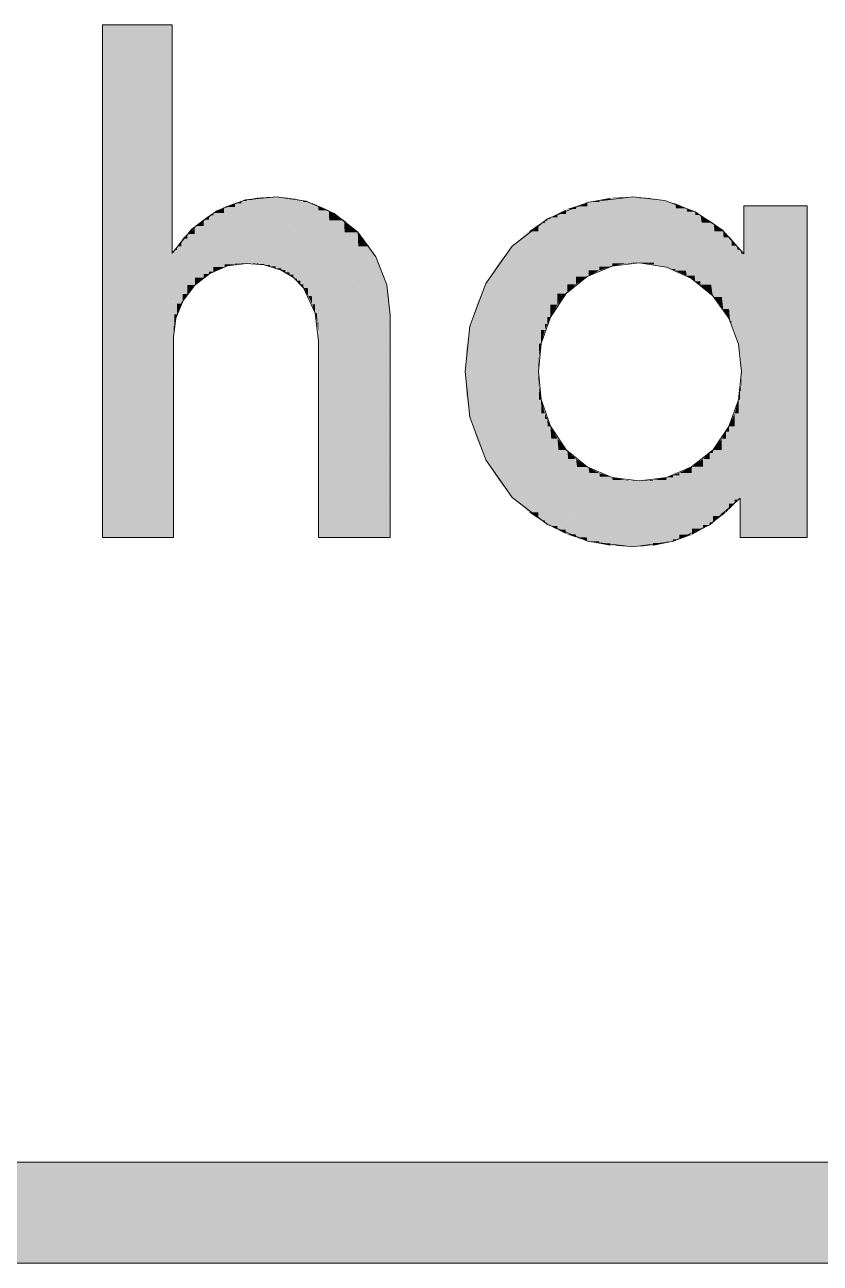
# Model space of a CAD drawing. Extents: x -1 to 1342, y -35 to 723.
# Drawn here: x 1220.857 to 1224.005, y 266.8 to 271.698 of the extents above; entities that cross this region are included whole.
import ezdxf

# ---------------------------------------------------------------- set-up
doc = ezdxf.new("R2010")
doc.units = 0
doc.layers.get('0').update_dxf_attribs({"lineweight": 18})
doc.layers.add('P11_Plankopf_Ausführung_AF_4_800 Plankopf', color=7, linetype='Continuous', lineweight=25)

# ---------------------------------------------------------------- blocks, each defined once
blk = doc.blocks.new('Referenz-A0SKLQSHLL', base_point=(1054.4775, 131.3883))
at = {"layer": 'P11_Plankopf_Ausführung_AF_4_800 Plankopf', "color": 0, "linetype": 'Continuous', "lineweight": 13, "ltscale": 16.9}
for p, q in [((1221.4408, 271.6976), (1221.1646, 271.6976)), ((1221.1646, 271.6976), (1221.1646, 269.6696)), ((1221.4408, 270.7948), (1221.4408, 271.6976)), ((1221.7311, 271.0052), (1221.6168, 270.9616)), ((1221.8527, 271.0176), (1221.7311, 271.0052)), ((1221.9712, 270.9996), (1221.8527, 271.0176)), ((1222.081, 270.9516), (1221.9712, 270.9996)), ((1223.0879, 270.9965), (1222.925, 270.93)), ((1223.2627, 271.0173), (1223.0879, 270.9965)), ((1223.3899, 271.0023), (1223.2627, 271.0173)), ((1223.51, 270.9579), (1223.3899, 271.0023)), ((1221.6168, 270.9616), (1221.5178, 270.8898)), ((1222.1746, 270.8768), (1222.081, 270.9516)), ((1223.6163, 270.8865), (1223.51, 270.9579)), ((1223.9532, 270.9812), (1223.7028, 270.9812)), ((1223.7028, 270.9812), (1223.7028, 270.7921)), ((1223.9532, 269.6693), (1223.9532, 270.9812)), ((1221.5178, 270.8898), (1221.4408, 270.7948)), ((1222.925, 270.93), (1222.7856, 270.8225)), ((1223.7028, 270.7921), (1223.6163, 270.8865)), ((1222.2457, 270.7803), (1222.1746, 270.8768)), ((1222.7856, 270.8225), (1222.682, 270.6748)), ((1221.6598, 270.7437), (1221.5899, 270.7144)), ((1221.7348, 270.7539), (1221.6598, 270.7437)), ((1221.8049, 270.748), (1221.7348, 270.7539)), ((1221.8721, 270.7272), (1221.8049, 270.748)), ((1222.2894, 270.6687), (1222.2457, 270.7803)), ((1223.1816, 270.7433), (1223.0826, 270.7017)), ((1223.2882, 270.7563), (1223.1816, 270.7433)), ((1223.3958, 270.7388), (1223.2882, 270.7563)), ((1223.4951, 270.6941), (1223.3958, 270.7388)), ((1221.5899, 270.7144), (1221.53, 270.668)), ((1221.9201, 270.6976), (1221.8721, 270.7272)), ((1221.9594, 270.6571), (1221.9201, 270.6976)), ((1223.0826, 270.7017), (1222.9987, 270.6345)), ((1223.5794, 270.6251), (1223.4951, 270.6941)), ((1221.53, 270.668), (1221.4842, 270.6076)), ((1222.0063, 270.5569), (1221.9594, 270.6571)), ((1222.3027, 270.5495), (1222.2894, 270.6687)), ((1222.682, 270.6748), (1222.6188, 270.5058)), ((1221.4842, 270.6076), (1221.4555, 270.5375)), ((1222.9987, 270.6345), (1222.9371, 270.5419)), ((1223.6431, 270.5367), (1223.5794, 270.6251)), ((1222.0189, 270.447), (1222.0063, 270.5569)), ((1222.3027, 269.6696), (1222.3027, 270.5495)), ((1222.9371, 270.5419), (1222.8998, 270.4371)), ((1221.4555, 270.5375), (1221.446, 270.4623)), ((1222.6188, 270.5058), (1222.6001, 270.3264)), ((1223.6817, 270.4348), (1223.6431, 270.5367)), ((1221.446, 269.6696), (1221.446, 270.4623)), ((1222.0189, 270.447), (1222.0189, 269.6696)), ((1222.8998, 270.4371), (1222.8893, 270.3264)), ((1223.6926, 270.3264), (1223.6817, 270.4348)), ((1222.6001, 270.3264), (1222.6187, 270.1464)), ((1222.8893, 270.3264), (1222.8998, 270.2151)), ((1223.6816, 270.2148), (1223.6926, 270.3264)), ((1222.8998, 270.2151), (1222.937, 270.1097)), ((1223.6435, 270.1094), (1223.6816, 270.2148)), ((1222.6187, 270.1464), (1222.6819, 269.9768)), ((1222.937, 270.1097), (1222.9987, 270.0165)), ((1223.5806, 270.0165), (1223.6435, 270.1094)), ((1222.9987, 270.0165), (1223.0825, 269.9492)), ((1223.4957, 269.9493), (1223.5806, 270.0165)), ((1222.6819, 269.9768), (1222.7856, 269.8285)), ((1223.0825, 269.9492), (1223.1815, 269.9075)), ((1223.1815, 269.9075), (1223.2882, 269.8945)), ((1223.2882, 269.8945), (1223.3958, 269.9075)), ((1223.3958, 269.9075), (1223.4957, 269.9493)), ((1222.7856, 269.8285), (1222.9249, 269.7209)), ((1223.5672, 269.7194), (1223.6871, 269.8253)), ((1223.6871, 269.8253), (1223.6871, 269.6693)), ((1222.9249, 269.7209), (1223.0879, 269.6543)), ((1223.4214, 269.6535), (1223.5672, 269.7194)), ((1221.1646, 269.6696), (1221.446, 269.6696)), ((1222.0189, 269.6696), (1222.3027, 269.6696)), ((1223.6871, 269.6693), (1223.9532, 269.6693)), ((1223.0879, 269.6543), (1223.2627, 269.6335)), ((1223.2627, 269.6335), (1223.4214, 269.6535)), ((1252.8266, 267.2), (1054.8266, 267.2)), ((1054.8266, 266.8), (1252.8266, 266.8))]:
    blk.add_line(p, q, dxfattribs=at)
at = {"layer": 'P11_Plankopf_Ausführung_AF_4_800 Plankopf', "color": 0, "linetype": 'Continuous', "lineweight": 0, "ltscale": 0.0169}
for points in [[(1221.1646, 269.6696), (1221.4408, 269.6696), (1221.1646, 271.6976)], [(1221.4408, 270.7948), (1221.4408, 271.6976), (1221.1646, 271.6976)], [(1221.4408, 270.7948), (1221.2876, 270.7948), (1221.1646, 271.6976)], [(1221.6894, 270.9771), (1221.6482, 270.9771), (1221.6894, 270.992)], [(1221.7141, 270.992), (1221.6894, 270.992), (1221.7141, 271.0008)], [(1221.7141, 270.7522), (1221.6894, 270.7522), (1221.6894, 270.992)], [(1221.7141, 270.7522), (1221.7141, 270.992), (1221.6894, 270.992)], [(1221.7348, 271.0008), (1221.7141, 271.0008), (1221.7348, 271.0049)], [(1221.7348, 270.7539), (1221.7141, 270.7539), (1221.7141, 271.0008)], [(1221.7348, 270.7539), (1221.7348, 271.0008), (1221.7141, 271.0008)], [(1221.7583, 271.0049), (1221.7348, 271.0049), (1221.7583, 271.0096)], [(1221.7583, 270.7539), (1221.7348, 270.7539), (1221.7348, 271.0049)], [(1221.7583, 270.7536), (1221.7583, 271.0049), (1221.7348, 271.0049)], [(1221.7817, 271.0096), (1221.7583, 271.0096), (1221.7817, 271.0142)], [(1221.7815, 270.7536), (1221.7583, 270.7536), (1221.7583, 271.0096)], [(1221.7817, 270.7517), (1221.7817, 271.0096), (1221.7583, 271.0096)], [(1221.7828, 271.0142), (1221.7817, 271.0142), (1221.7828, 271.0144)], [(1221.7828, 270.7517), (1221.7817, 270.7517), (1221.7817, 271.0142)], [(1221.7828, 270.7515), (1221.7828, 271.0142), (1221.7817, 271.0142)], [(1221.8049, 271.0144), (1221.7828, 271.0144), (1221.8049, 271.0154)], [(1221.8046, 270.7515), (1221.7828, 270.7515), (1221.7828, 271.0144)], [(1221.8049, 270.748), (1221.8049, 271.0144), (1221.7828, 271.0144)], [(1221.8278, 271.0154), (1221.8049, 271.0154), (1221.8278, 271.0165)], [(1221.8273, 270.748), (1221.8049, 270.748), (1221.8049, 271.0154)], [(1221.8278, 270.7427), (1221.8278, 271.0154), (1221.8049, 271.0154)], [(1221.8502, 271.0165), (1221.8278, 271.0165), (1221.8502, 271.0175)], [(1221.8496, 270.7427), (1221.8278, 270.7427), (1221.8278, 271.0165)], [(1221.8502, 270.7357), (1221.8502, 271.0165), (1221.8278, 271.0165)], [(1221.8527, 271.0175), (1221.8502, 271.0175), (1221.8527, 271.0176)], [(1221.8527, 270.7357), (1221.8502, 270.7357), (1221.8502, 271.0175)], [(1221.8527, 270.7348), (1221.8527, 271.0175), (1221.8502, 271.0175)], [(1221.8716, 270.7348), (1221.8527, 270.7348), (1221.8527, 271.0176)], [(1221.8721, 271.0157), (1221.8528, 271.0157), (1221.8527, 271.0176)], [(1221.8721, 270.7272), (1221.8721, 271.0157), (1221.8528, 271.0157)], [(1221.8884, 270.7272), (1221.8721, 270.7272), (1221.8721, 271.0157)], [(1221.8889, 271.014), (1221.8722, 271.014), (1221.8721, 271.0157)], [(1221.8889, 270.7187), (1221.8889, 271.014), (1221.8722, 271.014)], [(1221.9044, 270.7187), (1221.8889, 270.7187), (1221.8889, 271.014)], [(1221.9049, 271.0125), (1221.889, 271.0125), (1221.8889, 271.014)], [(1221.9049, 270.7088), (1221.9049, 271.0125), (1221.889, 271.0125)], [(1221.9196, 270.7088), (1221.9049, 270.7088), (1221.9049, 271.0125)], [(1221.9201, 271.011), (1221.905, 271.011), (1221.9049, 271.0125)], [(1221.9201, 270.6976), (1221.9201, 271.011), (1221.905, 271.011)], [(1221.9243, 270.6976), (1221.9201, 270.6976), (1221.9201, 271.011)], [(1221.9244, 271.0105), (1221.9201, 271.0105), (1221.9201, 271.011)], [(1221.9244, 270.6938), (1221.9244, 271.0105), (1221.9201, 271.0105)], [(1221.934, 270.6938), (1221.9244, 270.6938), (1221.9244, 271.0105)], [(1221.9343, 271.008), (1221.9245, 271.008), (1221.9244, 271.0105)], [(1221.9343, 270.6852), (1221.9343, 271.008), (1221.9245, 271.008)], [(1221.9469, 270.6852), (1221.9343, 270.6852), (1221.9343, 271.008)], [(1221.9474, 271.0045), (1221.9344, 271.0045), (1221.9343, 271.008)], [(1221.9474, 270.6716), (1221.9474, 271.0045), (1221.9344, 271.0045)], [(1221.9589, 270.6716), (1221.9474, 270.6716), (1221.9474, 271.0045)], [(1221.9594, 271.0014), (1221.9475, 271.0014), (1221.9474, 271.0045)], [(1221.9594, 270.6571), (1221.9594, 271.0014), (1221.9475, 271.0014)], [(1221.977, 270.6571), (1221.9594, 270.6571), (1221.9594, 271.0014)], [(1221.9786, 270.9964), (1221.9597, 270.9964), (1221.9594, 271.0014)], [(1221.9786, 270.6254), (1221.9786, 270.9964), (1221.9597, 270.9964)], [(1221.9928, 270.6254), (1221.9786, 270.6254), (1221.9786, 270.9964)], [(1221.9941, 270.9924), (1221.9787, 270.9924), (1221.9786, 270.9964)], [(1221.9941, 270.5922), (1221.9941, 270.9924), (1221.9787, 270.9924)], [(1221.9943, 270.5922), (1221.9941, 270.5922), (1221.9941, 270.9924)], [(1221.9943, 270.9923), (1221.9941, 270.9923), (1221.9941, 270.9924)], [(1221.9943, 270.5919), (1221.9943, 270.9923), (1221.9941, 270.9923)], [(1222.0053, 270.5919), (1221.9943, 270.5919), (1221.9943, 270.9923)], [(1222.0063, 270.987), (1221.9944, 270.987), (1221.9943, 270.9923)], [(1222.0063, 270.5569), (1222.0063, 270.987), (1221.9944, 270.987)], [(1222.0138, 270.5569), (1222.0063, 270.5569), (1222.0063, 270.987)], [(1222.0144, 270.9835), (1222.0063, 270.9835), (1222.0063, 270.987)], [(1222.0144, 270.5208), (1222.0144, 270.9835), (1222.0063, 270.9835)], [(1222.0184, 270.5208), (1222.0144, 270.5208), (1222.0144, 270.9835)], [(1222.0187, 270.9816), (1222.0144, 270.9816), (1222.0144, 270.9835)], [(1223.0826, 270.98), (1223.0383, 270.98), (1223.0826, 270.9947)], [(1223.0879, 270.9947), (1223.0826, 270.9947), (1223.0879, 270.9965)], [(1223.0879, 270.7044), (1223.0826, 270.7044), (1223.0826, 270.9947)], [(1223.0879, 270.7044), (1223.0879, 270.9947), (1223.0826, 270.9947)], [(1223.1306, 270.9965), (1223.0879, 270.9965), (1223.1306, 271.0045)], [(1223.1306, 270.7259), (1223.0879, 270.7259), (1223.0879, 270.9965)], [(1223.1306, 270.7259), (1223.1306, 270.9965), (1223.0879, 270.9965)], [(1223.1746, 271.0045), (1223.1306, 271.0045), (1223.1746, 271.0128)], [(1223.1746, 270.741), (1223.1306, 270.741), (1223.1306, 271.0045)], [(1223.1746, 270.741), (1223.1746, 271.0045), (1223.1306, 271.0045)], [(1223.1816, 271.0128), (1223.1746, 271.0128), (1223.1816, 271.0131)], [(1223.1816, 270.7433), (1223.1746, 270.7433), (1223.1746, 271.0128)], [(1223.1816, 270.7433), (1223.1816, 271.0128), (1223.1746, 271.0128)], [(1223.2345, 271.0131), (1223.1816, 271.0131), (1223.2345, 271.0158)], [(1223.2345, 270.7535), (1223.1816, 270.7535), (1223.1816, 271.0131)], [(1223.2345, 270.7535), (1223.2345, 271.0131), (1223.1816, 271.0131)], [(1223.2627, 271.0158), (1223.2345, 271.0158), (1223.2627, 271.0173)], [(1223.2627, 270.755), (1223.2345, 270.755), (1223.2345, 271.0158)], [(1223.2627, 270.755), (1223.2627, 271.0158), (1223.2345, 271.0158)], [(1223.2882, 270.7563), (1223.2627, 270.7563), (1223.2627, 271.0173)], [(1223.2882, 271.0153), (1223.2629, 271.0153), (1223.2627, 271.0173)], [(1223.2882, 270.7563), (1223.2882, 271.0153), (1223.2629, 271.0153)], [(1223.3464, 270.7563), (1223.2882, 270.7563), (1223.2882, 271.0153)], [(1223.3479, 271.0106), (1223.2893, 271.0106), (1223.2882, 271.0153)], [(1223.3479, 270.7498), (1223.3479, 271.0106), (1223.2893, 271.0106)], [(1223.3533, 270.7498), (1223.3479, 270.7498), (1223.3479, 271.0106)], [(1223.3533, 271.0093), (1223.3479, 271.0093), (1223.3479, 271.0106)], [(1223.3533, 270.7492), (1223.3533, 271.0093), (1223.3479, 271.0093)], [(1223.4126, 270.7492), (1223.3533, 270.7492), (1223.3533, 271.0093)], [(1223.4165, 270.9941), (1223.3568, 270.9941), (1223.3533, 271.0093)], [(1223.4165, 270.732), (1223.4165, 270.9941), (1223.3568, 270.9941)], [(1223.4307, 270.732), (1223.4165, 270.732), (1223.4165, 270.9941)], [(1223.431, 270.9907), (1223.4167, 270.9907), (1223.4165, 270.9941)], [(1223.431, 270.7254), (1223.431, 270.9907), (1223.4167, 270.9907)], [(1223.473, 270.7254), (1223.431, 270.7254), (1223.431, 270.9907)], [(1223.4762, 270.9719), (1223.434, 270.9719), (1223.431, 270.9907)], [(1221.5866, 270.9271), (1221.5645, 270.9271), (1221.5866, 270.9438)], [(1221.6032, 270.9438), (1221.5866, 270.9438), (1221.6032, 270.9528)], [(1221.6032, 270.7217), (1221.5866, 270.7217), (1221.5866, 270.9438)], [(1221.6032, 270.7217), (1221.6032, 270.9438), (1221.5866, 270.9438)], [(1221.6452, 270.9528), (1221.6032, 270.9528), (1221.6452, 270.9755)], [(1221.6452, 270.7393), (1221.6032, 270.7393), (1221.6032, 270.9528)], [(1221.6452, 270.7393), (1221.6452, 270.9528), (1221.6032, 270.9528)], [(1221.6482, 270.9755), (1221.6452, 270.9755), (1221.6482, 270.9771)], [(1221.6482, 270.7401), (1221.6452, 270.7401), (1221.6452, 270.9755)], [(1221.6482, 270.7401), (1221.6482, 270.9755), (1221.6452, 270.9755)], [(1221.6894, 270.7502), (1221.6482, 270.7502), (1221.6482, 270.9771)], [(1221.6894, 270.7502), (1221.6894, 270.9771), (1221.6482, 270.9771)], [(1222.0187, 270.484), (1222.0187, 270.9816), (1222.0144, 270.9816)], [(1222.0189, 270.484), (1222.0187, 270.484), (1222.0187, 270.9816)], [(1222.0189, 270.9815), (1222.0187, 270.9815), (1222.0187, 270.9816)], [(1222.0189, 270.447), (1222.0189, 270.9815), (1222.0187, 270.9815)], [(1222.0357, 270.447), (1222.0189, 270.447), (1222.0189, 270.9815)], [(1222.0601, 270.9635), (1222.0195, 270.9635), (1222.0189, 270.9815)], [(1222.0601, 269.6696), (1222.0601, 270.9635), (1222.0195, 270.9635)], [(1222.0601, 269.6696), (1222.1208, 269.6696), (1222.0601, 270.9635)], [(1222.1208, 270.9246), (1222.0619, 270.9246), (1222.0601, 270.9635)], [(1222.9371, 270.93), (1222.925, 270.93), (1222.9371, 270.9359)], [(1222.965, 270.9359), (1222.9371, 270.9359), (1222.965, 270.9496)], [(1222.965, 270.5901), (1222.9371, 270.5901), (1222.9371, 270.9359)], [(1222.965, 270.5901), (1222.965, 270.9359), (1222.9371, 270.9359)], [(1222.9987, 270.9496), (1222.965, 270.9496), (1222.9987, 270.966)], [(1222.9987, 270.6345), (1222.965, 270.6345), (1222.965, 270.9496)], [(1222.9987, 270.6345), (1222.9987, 270.9496), (1222.965, 270.9496)], [(1223.0042, 270.966), (1222.9987, 270.966), (1223.0042, 270.9687)], [(1223.0042, 270.6396), (1222.9987, 270.6396), (1222.9987, 270.966)], [(1223.0042, 270.6396), (1223.0042, 270.966), (1222.9987, 270.966)], [(1223.0383, 270.9687), (1223.0042, 270.9687), (1223.0383, 270.98)], [(1223.0383, 270.671), (1223.0042, 270.671), (1223.0042, 270.9687)], [(1223.0383, 270.671), (1223.0383, 270.9687), (1223.0042, 270.9687)], [(1223.0826, 270.7017), (1223.0383, 270.7017), (1223.0383, 270.98)], [(1223.0826, 270.7017), (1223.0826, 270.98), (1223.0383, 270.98)], [(1223.4762, 270.7051), (1223.4762, 270.9719), (1223.434, 270.9719)], [(1223.5074, 270.7051), (1223.4762, 270.7051), (1223.4762, 270.9719)], [(1223.51, 270.9579), (1223.4779, 270.9579), (1223.4762, 270.9719)], [(1223.51, 270.6829), (1223.51, 270.9579), (1223.4779, 270.9579)], [(1223.53, 270.6829), (1223.51, 270.6829), (1223.51, 270.9579)], [(1223.531, 270.9449), (1223.5109, 270.9449), (1223.51, 270.9579)], [(1223.531, 270.6692), (1223.531, 270.9449), (1223.5109, 270.9449)], [(1223.5728, 270.6692), (1223.531, 270.6692), (1223.531, 270.9449)], [(1223.5794, 270.9151), (1223.5355, 270.9151), (1223.531, 270.9449)], [(1223.7389, 270.7921), (1223.7028, 270.7921), (1223.7028, 270.9812)], [(1223.9532, 269.6693), (1223.9532, 270.9812), (1223.7028, 270.9812)], [(1221.53, 270.8708), (1221.5006, 270.8708), (1221.53, 270.9009)], [(1221.5307, 270.9009), (1221.53, 270.9009), (1221.5307, 270.9017)], [(1221.5307, 270.6686), (1221.53, 270.6686), (1221.53, 270.9009)], [(1221.5307, 270.6686), (1221.5307, 270.9009), (1221.53, 270.9009)], [(1221.5645, 270.9017), (1221.5307, 270.9017), (1221.5645, 270.9271)], [(1221.5645, 270.6977), (1221.5307, 270.6977), (1221.5307, 270.9017)], [(1221.5645, 270.6977), (1221.5645, 270.9017), (1221.5307, 270.9017)], [(1221.5866, 270.7114), (1221.5645, 270.7114), (1221.5645, 270.9271)], [(1221.5866, 270.7114), (1221.5866, 270.9271), (1221.5645, 270.9271)], [(1222.1208, 269.6696), (1222.1208, 270.9246), (1222.0619, 270.9246)], [(1222.1208, 269.6696), (1222.1746, 269.6696), (1222.1208, 270.9246)], [(1222.1746, 270.8768), (1222.1228, 270.8768), (1222.1208, 270.9246)], [(1222.8893, 270.8809), (1222.8517, 270.8809), (1222.8893, 270.9061)], [(1222.8912, 270.9061), (1222.8893, 270.9061), (1222.8912, 270.9073)], [(1222.8912, 270.3821), (1222.8893, 270.3821), (1222.8893, 270.9061)], [(1222.8912, 270.3821), (1222.8912, 270.9061), (1222.8893, 270.9061)], [(1222.8998, 270.9073), (1222.8912, 270.9073), (1222.8998, 270.9131)], [(1222.8998, 270.4371), (1222.8912, 270.4371), (1222.8912, 270.9073)], [(1222.8998, 270.4371), (1222.8998, 270.9073), (1222.8912, 270.9073)], [(1222.9152, 270.9131), (1222.8998, 270.9131), (1222.9152, 270.9234)], [(1222.9152, 270.4907), (1222.8998, 270.4907), (1222.8998, 270.9131)], [(1222.9152, 270.4907), (1222.9152, 270.9131), (1222.8998, 270.9131)], [(1222.925, 270.9234), (1222.9152, 270.9234), (1222.925, 270.93)], [(1222.925, 270.5136), (1222.9152, 270.5136), (1222.9152, 270.9234)], [(1222.925, 270.5136), (1222.925, 270.9234), (1222.9152, 270.9234)], [(1222.9371, 270.5419), (1222.925, 270.5419), (1222.925, 270.93)], [(1222.9371, 270.5419), (1222.9371, 270.93), (1222.925, 270.93)], [(1223.5794, 270.6251), (1223.5794, 270.9151), (1223.5355, 270.9151)], [(1223.5827, 270.6251), (1223.5794, 270.6251), (1223.5794, 270.9151)], [(1223.5827, 270.913), (1223.5795, 270.913), (1223.5794, 270.9151)], [(1223.5827, 270.621), (1223.5827, 270.913), (1223.5795, 270.913)], [(1223.6152, 270.621), (1223.5827, 270.621), (1223.5827, 270.913)], [(1223.6204, 270.8806), (1223.5863, 270.8806), (1223.5827, 270.913)], [(1221.477, 270.821), (1221.4597, 270.821), (1221.477, 270.845)], [(1221.4818, 270.845), (1221.477, 270.845), (1221.4818, 270.8516)], [(1221.4818, 270.6022), (1221.477, 270.6022), (1221.477, 270.845)], [(1221.4818, 270.6022), (1221.4818, 270.845), (1221.477, 270.845)], [(1221.5006, 270.8516), (1221.4818, 270.8516), (1221.5006, 270.8708)], [(1221.5006, 270.6332), (1221.4818, 270.6332), (1221.4818, 270.8516)], [(1221.5006, 270.6332), (1221.5006, 270.8516), (1221.4818, 270.8516)], [(1221.53, 270.668), (1221.5006, 270.668), (1221.5006, 270.8708)], [(1221.53, 270.668), (1221.53, 270.8708), (1221.5006, 270.8708)], [(1222.1746, 269.6696), (1222.1746, 270.8768), (1222.1228, 270.8768)], [(1222.1746, 269.6696), (1222.2203, 269.6696), (1222.1746, 270.8768)], [(1222.2203, 270.8211), (1222.1768, 270.8211), (1222.1746, 270.8768)], [(1222.8517, 270.8225), (1222.7856, 270.8225), (1222.8517, 270.8809)], [(1222.8517, 269.77), (1222.8517, 269.77), (1222.8517, 270.8809)], [(1222.8517, 269.7699), (1222.8517, 270.8809), (1222.8517, 270.8809)], [(1222.8517, 270.8809), (1222.8517, 270.8809), (1222.8517, 270.8809)], [(1222.8885, 269.7699), (1222.8517, 269.7699), (1222.8517, 270.8809)], [(1222.8893, 269.7447), (1222.8893, 270.8809), (1222.8517, 270.8809)], [(1223.6204, 270.574), (1223.6204, 270.8806), (1223.5863, 270.8806)], [(1223.6439, 270.574), (1223.6204, 270.574), (1223.6204, 270.8806)], [(1223.6476, 270.8573), (1223.6222, 270.8573), (1223.6204, 270.8806)], [(1223.6476, 270.5266), (1223.6476, 270.8573), (1223.6222, 270.8573)], [(1223.6528, 270.5266), (1223.6476, 270.5266), (1223.6476, 270.8573)], [(1223.6529, 270.851), (1223.6477, 270.851), (1223.6476, 270.8573)], [(1223.6529, 270.5172), (1223.6529, 270.851), (1223.6477, 270.851)], [(1223.6725, 270.5172), (1223.6529, 270.5172), (1223.6529, 270.851)], [(1223.6761, 270.8236), (1223.6545, 270.8236), (1223.6529, 270.851)], [(1221.4408, 269.6696), (1221.4408, 270.7948), (1221.2876, 270.7948)], [(1221.446, 270.7948), (1221.4408, 270.7948), (1221.446, 270.8019)], [(1221.4408, 269.6696), (1221.446, 269.6696), (1221.4408, 270.7948)], [(1221.446, 270.4623), (1221.446, 270.7948), (1221.4408, 270.7948)], [(1221.446, 270.4623), (1221.4424, 270.4623), (1221.4408, 270.7948)], [(1221.4493, 270.8019), (1221.446, 270.8019), (1221.4493, 270.8066)], [(1221.4493, 270.5078), (1221.446, 270.5078), (1221.446, 270.8019)], [(1221.4493, 270.5078), (1221.4493, 270.8019), (1221.446, 270.8019)], [(1221.4597, 270.8066), (1221.4493, 270.8066), (1221.4597, 270.821)], [(1221.4597, 270.5521), (1221.4493, 270.5521), (1221.4493, 270.8066)], [(1221.4597, 270.5521), (1221.4597, 270.8066), (1221.4493, 270.8066)], [(1221.477, 270.5943), (1221.4597, 270.5943), (1221.4597, 270.821)], [(1221.477, 270.5943), (1221.477, 270.821), (1221.4597, 270.821)], [(1222.2203, 269.6696), (1222.2203, 270.8211), (1222.1768, 270.8211)], [(1222.2203, 269.6696), (1222.2568, 269.6696), (1222.2203, 270.8211)], [(1222.2568, 270.7589), (1222.2223, 270.7589), (1222.2203, 270.8211)], [(1222.7856, 270.7519), (1222.7291, 270.7519), (1222.7856, 270.8225)], [(1222.848, 269.8285), (1222.7856, 269.8285), (1222.7856, 270.8225)], [(1222.8517, 269.77), (1222.8517, 270.8225), (1222.7856, 270.8225)], [(1223.6761, 270.4559), (1223.6761, 270.8236), (1223.6545, 270.8236)], [(1223.6875, 270.4559), (1223.6761, 270.4559), (1223.6761, 270.8236)], [(1223.6895, 270.8079), (1223.6766, 270.8079), (1223.6761, 270.8236)], [(1223.6895, 270.3918), (1223.6895, 270.8079), (1223.6766, 270.8079)], [(1223.6922, 270.3918), (1223.6895, 270.3918), (1223.6895, 270.8079)], [(1223.6926, 270.8042), (1223.6895, 270.8042), (1223.6895, 270.8079)], [(1223.6926, 270.3264), (1223.6926, 270.8042), (1223.6895, 270.8042)], [(1223.6926, 269.6693), (1223.7028, 269.6693), (1223.6926, 270.8042)], [(1223.7028, 270.7921), (1223.6927, 270.7921), (1223.6926, 270.8042)], [(1223.7028, 269.6693), (1223.7028, 270.7921), (1223.6927, 270.7921)], [(1223.9532, 269.6693), (1223.7389, 270.7921), (1223.7028, 270.7921)], [(1223.7028, 269.6693), (1223.9532, 269.6693), (1223.7028, 270.7921)], [(1221.6032, 270.7217), (1221.6452, 270.7393), (1221.6032, 270.7393)], [(1221.6452, 270.7393), (1221.6482, 270.7401), (1221.6452, 270.7401)], [(1221.6482, 270.7401), (1221.6894, 270.7502), (1221.6482, 270.7502)], [(1221.6894, 270.7502), (1221.7141, 270.7522), (1221.6894, 270.7522)], [(1221.7141, 270.7522), (1221.7348, 270.7539), (1221.7141, 270.7539)], [(1221.7583, 270.7536), (1221.7583, 270.7539), (1221.7348, 270.7539)], [(1221.7817, 270.7517), (1221.7815, 270.7536), (1221.7583, 270.7536)], [(1221.7828, 270.7515), (1221.7828, 270.7517), (1221.7817, 270.7517)], [(1221.8049, 270.748), (1221.8046, 270.7515), (1221.7828, 270.7515)], [(1221.8278, 270.7427), (1221.8273, 270.748), (1221.8049, 270.748)], [(1221.8502, 270.7357), (1221.8496, 270.7427), (1221.8278, 270.7427)], [(1222.2568, 269.6696), (1222.2568, 270.7589), (1222.2223, 270.7589)], [(1222.2568, 269.6696), (1222.283, 269.6696), (1222.2568, 270.7589)], [(1222.283, 270.6918), (1222.2584, 270.6918), (1222.2568, 270.7589)], [(1222.729, 270.6748), (1222.682, 270.6748), (1222.729, 270.7518)], [(1222.7291, 270.7518), (1222.729, 270.7518), (1222.7291, 270.7519)], [(1222.7291, 269.8993), (1222.729, 269.8993), (1222.729, 270.7518)], [(1222.7291, 269.8992), (1222.7291, 270.7518), (1222.729, 270.7518)], [(1222.7813, 269.8992), (1222.7291, 269.8992), (1222.7291, 270.7519)], [(1222.7856, 269.8285), (1222.7856, 270.7519), (1222.7291, 270.7519)], [(1223.1306, 270.7259), (1223.1746, 270.741), (1223.1306, 270.741)], [(1223.1746, 270.741), (1223.1816, 270.7433), (1223.1746, 270.7433)], [(1223.1816, 270.7433), (1223.2345, 270.7535), (1223.1816, 270.7535)], [(1223.2345, 270.7535), (1223.2627, 270.755), (1223.2345, 270.755)], [(1223.2627, 270.755), (1223.2882, 270.7563), (1223.2627, 270.7563)], [(1223.3479, 270.7498), (1223.3464, 270.7563), (1223.2882, 270.7563)], [(1223.3533, 270.7492), (1223.3533, 270.7498), (1223.3479, 270.7498)], [(1223.4165, 270.732), (1223.4126, 270.7492), (1223.3533, 270.7492)], [(1221.5307, 270.6686), (1221.5645, 270.6977), (1221.5307, 270.6977)], [(1221.5645, 270.6977), (1221.5866, 270.7114), (1221.5645, 270.7114)], [(1221.5866, 270.7114), (1221.6032, 270.7217), (1221.5866, 270.7217)], [(1221.8527, 270.7348), (1221.8527, 270.7357), (1221.8502, 270.7357)], [(1221.8721, 270.7272), (1221.8716, 270.7348), (1221.8527, 270.7348)], [(1221.8889, 270.7187), (1221.8884, 270.7272), (1221.8721, 270.7272)], [(1221.9049, 270.7088), (1221.9044, 270.7187), (1221.8889, 270.7187)], [(1221.9201, 270.6976), (1221.9196, 270.7088), (1221.9049, 270.7088)], [(1221.9244, 270.6938), (1221.9243, 270.6976), (1221.9201, 270.6976)], [(1221.9343, 270.6852), (1221.934, 270.6938), (1221.9244, 270.6938)], [(1222.283, 269.6696), (1222.283, 270.6918), (1222.2584, 270.6918)], [(1222.283, 269.6696), (1222.2985, 269.6696), (1222.283, 270.6918)], [(1222.2985, 270.6215), (1222.2841, 270.6215), (1222.283, 270.6918)], [(1223.0383, 270.671), (1223.0826, 270.7017), (1223.0383, 270.7017)], [(1223.0826, 270.7017), (1223.0879, 270.7044), (1223.0826, 270.7044)], [(1223.0879, 270.7044), (1223.1306, 270.7259), (1223.0879, 270.7259)], [(1223.431, 270.7254), (1223.4307, 270.732), (1223.4165, 270.732)], [(1223.4762, 270.7051), (1223.473, 270.7254), (1223.431, 270.7254)], [(1223.51, 270.6829), (1223.5074, 270.7051), (1223.4762, 270.7051)], [(1221.5006, 270.6332), (1221.53, 270.668), (1221.5006, 270.668)], [(1221.53, 270.668), (1221.5307, 270.6686), (1221.53, 270.6686)], [(1221.9474, 270.6716), (1221.9469, 270.6852), (1221.9343, 270.6852)], [(1221.9594, 270.6571), (1221.9589, 270.6716), (1221.9474, 270.6716)], [(1221.9786, 270.6254), (1221.977, 270.6571), (1221.9594, 270.6571)], [(1222.6819, 270.5923), (1222.645, 270.5923), (1222.6819, 270.6746)], [(1222.682, 270.6746), (1222.6819, 270.6746), (1222.682, 270.6748)], [(1222.682, 269.9768), (1222.6819, 269.9768), (1222.6819, 270.6746)], [(1222.682, 269.9766), (1222.682, 270.6746), (1222.6819, 270.6746)], [(1222.7243, 269.9766), (1222.682, 269.9766), (1222.682, 270.6748)], [(1222.729, 269.8993), (1222.729, 270.6748), (1222.682, 270.6748)], [(1222.9987, 270.6345), (1223.0042, 270.6396), (1222.9987, 270.6396)], [(1223.0042, 270.6396), (1223.0383, 270.671), (1223.0042, 270.671)], [(1223.531, 270.6692), (1223.53, 270.6829), (1223.51, 270.6829)], [(1223.5794, 270.6251), (1223.5728, 270.6692), (1223.531, 270.6692)], [(1221.4597, 270.5521), (1221.477, 270.5943), (1221.4597, 270.5943)], [(1221.477, 270.5943), (1221.4818, 270.6022), (1221.477, 270.6022)], [(1221.4818, 270.6022), (1221.5006, 270.6332), (1221.4818, 270.6332)], [(1221.9941, 270.5922), (1221.9928, 270.6254), (1221.9786, 270.6254)], [(1221.9943, 270.5919), (1221.9943, 270.5922), (1221.9941, 270.5922)], [(1222.0063, 270.5569), (1222.0053, 270.5919), (1221.9943, 270.5919)], [(1222.2985, 269.6696), (1222.2985, 270.6215), (1222.2841, 270.6215)], [(1222.2985, 269.6696), (1222.3027, 269.6696), (1222.2985, 270.6215)], [(1222.3027, 270.5495), (1222.2988, 270.5495), (1222.2985, 270.6215)], [(1222.6449, 270.5058), (1222.6188, 270.5058), (1222.6449, 270.5919)], [(1222.645, 270.5919), (1222.6449, 270.5919), (1222.645, 270.5923)], [(1222.645, 270.0596), (1222.6449, 270.0596), (1222.6449, 270.5919)], [(1222.645, 270.0593), (1222.645, 270.5919), (1222.6449, 270.5919)], [(1222.6769, 270.0593), (1222.645, 270.0593), (1222.645, 270.5923)], [(1222.6819, 269.9768), (1222.6819, 270.5923), (1222.645, 270.5923)], [(1222.965, 270.5901), (1222.9987, 270.6345), (1222.965, 270.6345)], [(1223.5827, 270.621), (1223.5827, 270.6251), (1223.5794, 270.6251)], [(1223.6204, 270.574), (1223.6152, 270.621), (1223.5827, 270.621)], [(1221.4493, 270.5078), (1221.4597, 270.5521), (1221.4493, 270.5521)], [(1222.0144, 270.5208), (1222.0138, 270.5569), (1222.0063, 270.5569)], [(1222.3027, 269.6696), (1222.3027, 270.5495), (1222.2988, 270.5495)], [(1222.925, 270.5136), (1222.9371, 270.5419), (1222.925, 270.5419)], [(1222.9371, 270.5419), (1222.965, 270.5901), (1222.9371, 270.5901)], [(1223.6476, 270.5266), (1223.6439, 270.574), (1223.6204, 270.574)], [(1221.446, 270.4623), (1221.4493, 270.5078), (1221.446, 270.5078)], [(1222.0187, 270.484), (1222.0184, 270.5208), (1222.0144, 270.5208)], [(1222.6187, 270.4167), (1222.6037, 270.4167), (1222.6187, 270.5052)], [(1222.6188, 270.5052), (1222.6187, 270.5052), (1222.6188, 270.5058)], [(1222.6188, 270.1464), (1222.6187, 270.1464), (1222.6187, 270.5052)], [(1222.6188, 270.146), (1222.6188, 270.5052), (1222.6187, 270.5052)], [(1222.6398, 270.146), (1222.6188, 270.146), (1222.6188, 270.5058)], [(1222.6449, 270.0596), (1222.6449, 270.5058), (1222.6188, 270.5058)], [(1222.9152, 270.4907), (1222.925, 270.5136), (1222.9152, 270.5136)], [(1223.6529, 270.5172), (1223.6528, 270.5266), (1223.6476, 270.5266)], [(1223.6761, 270.4559), (1223.6725, 270.5172), (1223.6529, 270.5172)], [(1221.446, 269.6696), (1221.446, 270.4623), (1221.4424, 270.4623)], [(1222.0189, 270.447), (1222.0189, 270.484), (1222.0187, 270.484)], [(1222.0601, 269.6696), (1222.0357, 270.447), (1222.0189, 270.447)], [(1222.0189, 269.6696), (1222.0601, 269.6696), (1222.0189, 270.447)], [(1222.8998, 270.4371), (1222.9152, 270.4907), (1222.8998, 270.4907)], [(1223.6895, 270.3918), (1223.6875, 270.4559), (1223.6761, 270.4559)], [(1222.6037, 270.3264), (1222.6001, 270.3264), (1222.6037, 270.415)], [(1222.6037, 270.415), (1222.6037, 270.415), (1222.6037, 270.4167)], [(1222.6137, 270.2354), (1222.6037, 270.2354), (1222.6037, 270.4167)], [(1222.6187, 270.1464), (1222.6187, 270.4167), (1222.6037, 270.4167)], [(1222.6037, 270.2358), (1222.6037, 270.2358), (1222.6037, 270.415)], [(1222.6037, 270.2354), (1222.6037, 270.415), (1222.6037, 270.415)], [(1222.8912, 270.3821), (1222.8998, 270.4371), (1222.8912, 270.4371)], [(1222.8893, 270.3264), (1222.8912, 270.3821), (1222.8893, 270.3821)], [(1223.6926, 270.3264), (1223.6922, 270.3918), (1223.6895, 270.3918)], [(1222.6037, 270.2358), (1222.6037, 270.3264), (1222.6001, 270.3264)], [(1222.8911, 269.7447), (1222.8893, 269.7447), (1222.8893, 270.3264)], [(1222.8911, 270.2705), (1222.8895, 270.2705), (1222.8893, 270.3264)], [(1223.6926, 270.2703), (1223.6906, 270.2703), (1223.6926, 270.3264)], [(1222.8911, 269.7435), (1222.8911, 270.2705), (1222.8895, 270.2705)], [(1222.8997, 269.7435), (1222.8911, 269.7435), (1222.8911, 270.2705)], [(1222.8998, 270.2151), (1222.892, 270.2151), (1222.8911, 270.2705)], [(1223.6871, 270.2148), (1223.6816, 270.2148), (1223.6871, 270.2489)], [(1223.6906, 270.2489), (1223.6871, 270.2489), (1223.6906, 270.2703)], [(1223.6897, 269.8253), (1223.6871, 269.8253), (1223.6871, 270.2489)], [(1223.6906, 269.6693), (1223.6906, 270.2489), (1223.6871, 270.2489)], [(1223.6906, 269.6693), (1223.6926, 269.6693), (1223.6906, 270.2703)], [(1223.6926, 269.6693), (1223.6926, 270.2703), (1223.6906, 270.2703)], [(1222.6037, 270.2354), (1222.6037, 270.2358), (1222.6037, 270.2358)], [(1222.6187, 270.1464), (1222.6137, 270.2354), (1222.6037, 270.2354)], [(1222.8998, 269.7377), (1222.8998, 270.2151), (1222.892, 270.2151)], [(1222.9148, 269.7377), (1222.8998, 269.7377), (1222.8998, 270.2151)], [(1222.9151, 270.1613), (1222.9015, 270.1613), (1222.8998, 270.2151)], [(1223.6816, 270.1609), (1223.6659, 270.1609), (1223.6816, 270.2148)], [(1223.6871, 269.8253), (1223.6816, 269.8253), (1223.6816, 270.2148)], [(1223.6871, 269.8253), (1223.6871, 270.2148), (1223.6816, 270.2148)], [(1222.9151, 269.7275), (1222.9151, 270.1613), (1222.9015, 270.1613)], [(1222.9248, 269.7275), (1222.9151, 269.7275), (1222.9151, 270.1613)], [(1222.9249, 270.1381), (1222.9156, 270.1381), (1222.9151, 270.1613)], [(1223.6659, 270.1094), (1223.6435, 270.1094), (1223.6659, 270.1609)], [(1223.6816, 269.8197), (1223.6659, 269.8197), (1223.6659, 270.1609)], [(1223.6816, 269.8197), (1223.6816, 270.1609), (1223.6659, 270.1609)], [(1222.6188, 270.146), (1222.6188, 270.1464), (1222.6187, 270.1464)], [(1222.6449, 270.0596), (1222.6398, 270.146), (1222.6188, 270.146)], [(1222.9249, 269.7209), (1222.9249, 270.1381), (1222.9156, 270.1381)], [(1222.9368, 269.7209), (1222.9249, 269.7209), (1222.9249, 270.1381)], [(1222.937, 270.1097), (1222.9258, 270.1097), (1222.9249, 270.1381)], [(1222.937, 269.715), (1222.937, 270.1097), (1222.9258, 270.1097)], [(1222.964, 269.715), (1222.937, 269.715), (1222.937, 270.1097)], [(1222.965, 270.0612), (1222.9403, 270.0612), (1222.937, 270.1097)], [(1223.6435, 270.0884), (1223.6311, 270.0884), (1223.6435, 270.1094)], [(1223.6659, 269.8035), (1223.6435, 269.8035), (1223.6435, 270.1094)], [(1223.6659, 269.8035), (1223.6659, 270.1094), (1223.6435, 270.1094)], [(1222.645, 270.0593), (1222.645, 270.0596), (1222.6449, 270.0596)], [(1222.6819, 269.9768), (1222.6769, 270.0593), (1222.645, 270.0593)], [(1222.965, 269.7013), (1222.965, 270.0612), (1222.9403, 270.0612)], [(1222.9972, 269.7013), (1222.965, 269.7013), (1222.965, 270.0612)], [(1222.9987, 270.0165), (1222.969, 270.0165), (1222.965, 270.0612)], [(1223.615, 270.0165), (1223.5806, 270.0165), (1223.615, 270.061)], [(1223.6311, 270.061), (1223.615, 270.061), (1223.6311, 270.0884)], [(1223.6311, 269.7679), (1223.615, 269.7679), (1223.615, 270.061)], [(1223.6311, 269.7679), (1223.6311, 270.061), (1223.615, 270.061)], [(1223.6435, 269.7806), (1223.6311, 269.7806), (1223.6311, 270.0884)], [(1223.6435, 269.7806), (1223.6435, 270.0884), (1223.6311, 270.0884)], [(1222.9987, 269.6848), (1222.9987, 270.0165), (1222.969, 270.0165)], [(1223.0041, 269.6848), (1222.9987, 269.6848), (1222.9987, 270.0165)], [(1223.0042, 270.0115), (1222.9988, 270.0115), (1222.9987, 270.0165)], [(1223.0042, 269.6821), (1223.0042, 270.0115), (1222.9988, 270.0115)], [(1223.0371, 269.6821), (1223.0042, 269.6821), (1223.0042, 270.0115)], [(1223.0383, 269.98), (1223.0073, 269.98), (1223.0042, 270.0115)], [(1223.5672, 269.98), (1223.5405, 269.98), (1223.5672, 270.0043)], [(1223.5806, 270.0043), (1223.5672, 270.0043), (1223.5806, 270.0165)], [(1223.5806, 269.7296), (1223.5672, 269.7296), (1223.5672, 270.0043)], [(1223.5806, 269.7296), (1223.5806, 270.0043), (1223.5672, 270.0043)], [(1223.615, 269.7556), (1223.5806, 269.7556), (1223.5806, 270.0165)], [(1223.615, 269.7556), (1223.615, 270.0165), (1223.5806, 270.0165)], [(1222.682, 269.9766), (1222.682, 269.9768), (1222.6819, 269.9768)], [(1222.729, 269.8993), (1222.7243, 269.9766), (1222.682, 269.9766)], [(1223.0383, 269.6708), (1223.0383, 269.98), (1223.0073, 269.98)], [(1223.0805, 269.6708), (1223.0383, 269.6708), (1223.0383, 269.98)], [(1223.0825, 269.9492), (1223.0425, 269.9492), (1223.0383, 269.98)], [(1223.5405, 269.95), (1223.4968, 269.95), (1223.5405, 269.98)], [(1223.5672, 269.7194), (1223.5405, 269.7194), (1223.5405, 269.98)], [(1223.5672, 269.7194), (1223.5672, 269.98), (1223.5405, 269.98)], [(1223.0825, 269.6561), (1223.0825, 269.9492), (1223.0425, 269.9492)], [(1223.0879, 269.6561), (1223.0825, 269.6561), (1223.0825, 269.9492)], [(1223.0879, 269.9465), (1223.0826, 269.9465), (1223.0825, 269.9492)], [(1223.0879, 269.6543), (1223.0879, 269.9465), (1223.0826, 269.9465)], [(1223.1294, 269.6543), (1223.0879, 269.6543), (1223.0879, 269.9465)], [(1223.1306, 269.9249), (1223.091, 269.9249), (1223.0879, 269.9465)], [(1223.1306, 269.6463), (1223.1306, 269.9249), (1223.091, 269.9249)], [(1223.1733, 269.6463), (1223.1306, 269.6463), (1223.1306, 269.9249)], [(1223.1746, 269.9099), (1223.1329, 269.9099), (1223.1306, 269.9249)], [(1223.1746, 269.638), (1223.1746, 269.9099), (1223.1329, 269.9099)], [(1223.1815, 269.638), (1223.1746, 269.638), (1223.1746, 269.9099)], [(1223.1815, 269.9075), (1223.1746, 269.9075), (1223.1746, 269.9099)], [(1223.1815, 269.6376), (1223.1815, 269.9075), (1223.1746, 269.9075)], [(1223.2339, 269.6376), (1223.1815, 269.6376), (1223.1815, 269.9075)], [(1223.2344, 269.8973), (1223.1835, 269.8973), (1223.1815, 269.9075)], [(1223.3958, 269.8974), (1223.3428, 269.8974), (1223.3958, 269.9075)], [(1223.4214, 269.9075), (1223.3958, 269.9075), (1223.4214, 269.9162)], [(1223.4214, 269.6535), (1223.3958, 269.6535), (1223.3958, 269.9075)], [(1223.4214, 269.6535), (1223.4214, 269.9075), (1223.3958, 269.9075)], [(1223.4472, 269.9162), (1223.4214, 269.9162), (1223.4472, 269.925)], [(1223.4472, 269.6629), (1223.4214, 269.6629), (1223.4214, 269.9162)], [(1223.4472, 269.6629), (1223.4472, 269.9162), (1223.4214, 269.9162)], [(1223.4957, 269.925), (1223.4472, 269.925), (1223.4957, 269.9493)], [(1223.4957, 269.6806), (1223.4472, 269.6806), (1223.4472, 269.925)], [(1223.4957, 269.6806), (1223.4957, 269.925), (1223.4472, 269.925)], [(1223.4968, 269.9493), (1223.4957, 269.9493), (1223.4968, 269.95)], [(1223.4968, 269.681), (1223.4957, 269.681), (1223.4957, 269.9493)], [(1223.4968, 269.681), (1223.4968, 269.9493), (1223.4957, 269.9493)], [(1223.5405, 269.7048), (1223.4968, 269.7048), (1223.4968, 269.95)], [(1223.5405, 269.7048), (1223.5405, 269.95), (1223.4968, 269.95)], [(1222.7291, 269.8992), (1222.7291, 269.8993), (1222.729, 269.8993)], [(1222.7856, 269.8285), (1222.7813, 269.8992), (1222.7291, 269.8992)], [(1223.2344, 269.635), (1223.2344, 269.8973), (1223.1835, 269.8973)], [(1223.2625, 269.635), (1223.2344, 269.635), (1223.2344, 269.8973)], [(1223.2627, 269.8958), (1223.2346, 269.8958), (1223.2344, 269.8973)], [(1223.2627, 269.6335), (1223.2627, 269.8958), (1223.2346, 269.8958)], [(1223.2882, 269.6348), (1223.2627, 269.6348), (1223.2627, 269.8958)], [(1223.2882, 269.8945), (1223.2628, 269.8945), (1223.2627, 269.8958)], [(1223.2882, 269.6348), (1223.2882, 269.8945), (1223.2628, 269.8945)], [(1223.3424, 269.8945), (1223.2882, 269.8945), (1223.3424, 269.8973)], [(1223.3424, 269.6376), (1223.2882, 269.6376), (1223.2882, 269.8945)], [(1223.3424, 269.6376), (1223.3424, 269.8945), (1223.2882, 269.8945)], [(1223.3428, 269.8973), (1223.3424, 269.8973), (1223.3428, 269.8974)], [(1223.3428, 269.6376), (1223.3424, 269.6376), (1223.3424, 269.8973)], [(1223.3428, 269.6376), (1223.3428, 269.8973), (1223.3424, 269.8973)], [(1223.3958, 269.6483), (1223.3428, 269.6483), (1223.3428, 269.8974)], [(1223.3958, 269.6483), (1223.3958, 269.8974), (1223.3428, 269.8974)], [(1222.8517, 269.77), (1222.848, 269.8285), (1222.7856, 269.8285)], [(1223.6659, 269.8035), (1223.6816, 269.8197), (1223.6659, 269.8197)], [(1223.6816, 269.8197), (1223.6871, 269.8253), (1223.6816, 269.8253)], [(1223.6906, 269.6693), (1223.6897, 269.8253), (1223.6871, 269.8253)], [(1223.6871, 269.6693), (1223.6906, 269.6693), (1223.6871, 269.8253)], [(1222.8517, 269.7699), (1222.8517, 269.77), (1222.8517, 269.77)], [(1222.8893, 269.7447), (1222.8885, 269.7699), (1222.8517, 269.7699)], [(1223.615, 269.7556), (1223.6311, 269.7679), (1223.615, 269.7679)], [(1223.6311, 269.7679), (1223.6435, 269.7806), (1223.6311, 269.7806)], [(1223.6435, 269.7806), (1223.6659, 269.8035), (1223.6435, 269.8035)], [(1222.8911, 269.7435), (1222.8911, 269.7447), (1222.8893, 269.7447)], [(1222.8998, 269.7377), (1222.8997, 269.7435), (1222.8911, 269.7435)], [(1222.9151, 269.7275), (1222.9148, 269.7377), (1222.8998, 269.7377)], [(1222.9249, 269.7209), (1222.9248, 269.7275), (1222.9151, 269.7275)], [(1222.937, 269.715), (1222.9368, 269.7209), (1222.9249, 269.7209)], [(1222.965, 269.7013), (1222.964, 269.715), (1222.937, 269.715)], [(1223.5405, 269.7048), (1223.5672, 269.7194), (1223.5405, 269.7194)], [(1223.5672, 269.7194), (1223.5806, 269.7296), (1223.5672, 269.7296)], [(1223.5806, 269.7296), (1223.615, 269.7556), (1223.5806, 269.7556)], [(1222.9987, 269.6848), (1222.9972, 269.7013), (1222.965, 269.7013)], [(1223.0042, 269.6821), (1223.0041, 269.6848), (1222.9987, 269.6848)], [(1223.0383, 269.6708), (1223.0371, 269.6821), (1223.0042, 269.6821)], [(1223.0825, 269.6561), (1223.0805, 269.6708), (1223.0383, 269.6708)], [(1223.4214, 269.6535), (1223.4472, 269.6629), (1223.4214, 269.6629)], [(1223.4472, 269.6629), (1223.4957, 269.6806), (1223.4472, 269.6806)], [(1223.4957, 269.6806), (1223.4968, 269.681), (1223.4957, 269.681)], [(1223.4968, 269.681), (1223.5405, 269.7048), (1223.4968, 269.7048)], [(1223.0879, 269.6543), (1223.0879, 269.6561), (1223.0825, 269.6561)], [(1223.1306, 269.6463), (1223.1294, 269.6543), (1223.0879, 269.6543)], [(1223.1746, 269.638), (1223.1733, 269.6463), (1223.1306, 269.6463)], [(1223.1815, 269.6376), (1223.1815, 269.638), (1223.1746, 269.638)], [(1223.2344, 269.635), (1223.2339, 269.6376), (1223.1815, 269.6376)], [(1223.2627, 269.6335), (1223.2625, 269.635), (1223.2344, 269.635)], [(1223.2627, 269.6335), (1223.2882, 269.6348), (1223.2627, 269.6348)], [(1223.2882, 269.6348), (1223.3424, 269.6376), (1223.2882, 269.6376)], [(1223.3424, 269.6376), (1223.3428, 269.6376), (1223.3424, 269.6376)], [(1223.3428, 269.6376), (1223.3958, 269.6483), (1223.3428, 269.6483)], [(1223.3958, 269.6483), (1223.4214, 269.6535), (1223.3958, 269.6535)], [(1054.8266, 266.8), (1252.8266, 266.8), (1054.8266, 267.2)], [(1252.8266, 266.8), (1252.8266, 267.2), (1054.8266, 267.2)]]:
    blk.add_solid(points, dxfattribs=at)

msp = doc.modelspace()

# ---------------------------------------------------------------- block references
at = {"color": 8, "lineweight": 25, "ltscale": 0.25, "true_color": 0x808080}
msp.add_blockref('Referenz-A0SKLQSHLL', (1054.4775, 131.3883), dxfattribs=at)

doc.saveas('drawing.dxf')
